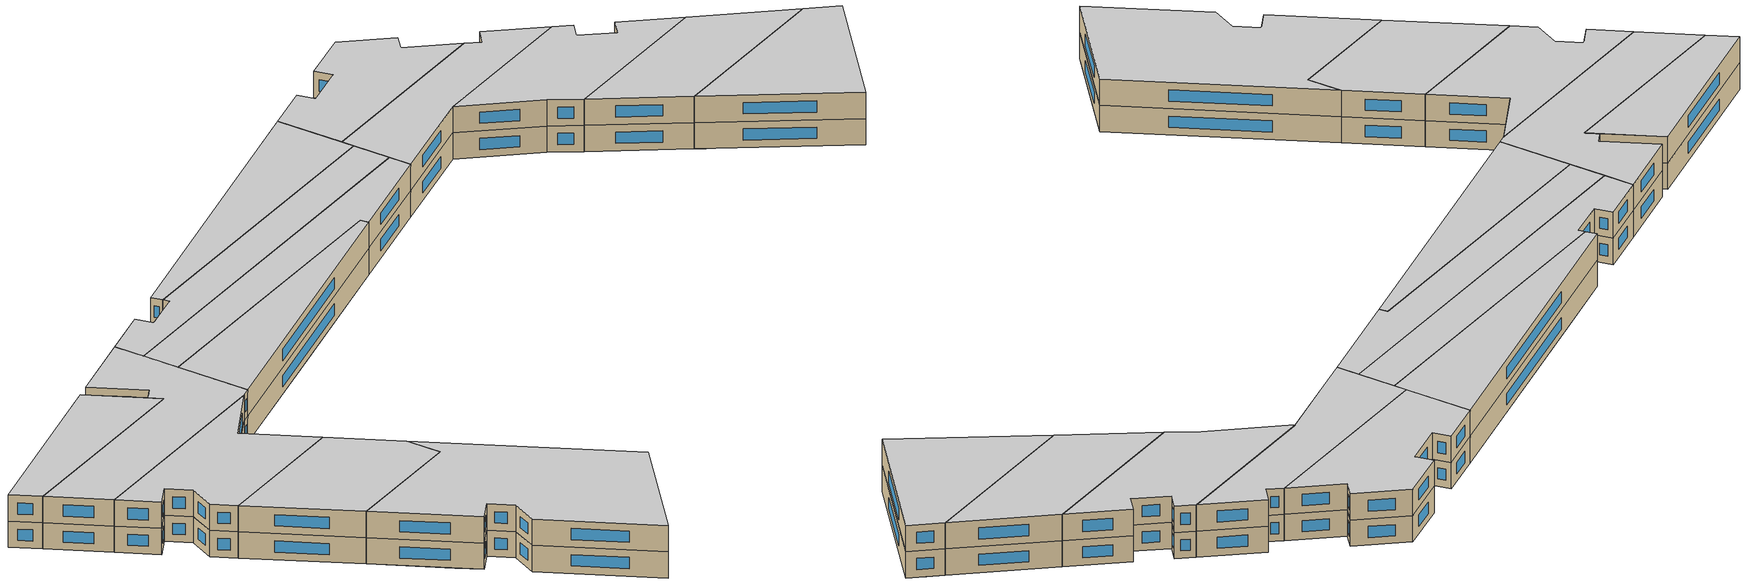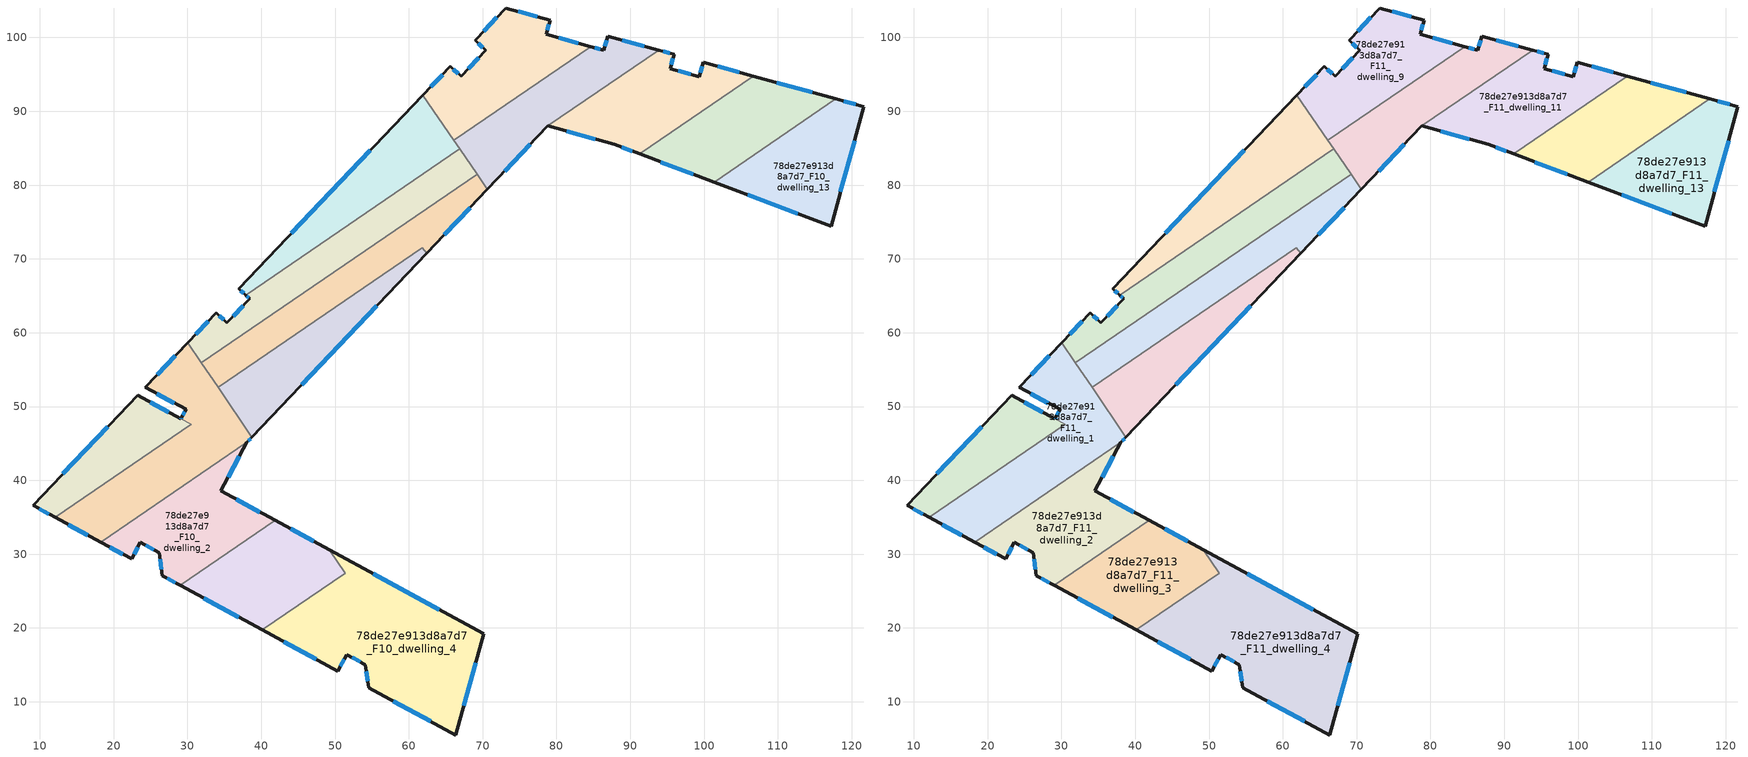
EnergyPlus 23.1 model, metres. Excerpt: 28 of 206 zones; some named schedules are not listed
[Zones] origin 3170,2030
78de27e913d8a7d7_F10_dwelling_0
 floor to 78de27e913d8a7d7_F9_dwelling_2 (EU_floor_Construction): 30.49,47.58 27.38,45.45 23.24,51.5 23.26,51.52 z30
 floor to 78de27e913d8a7d7_F9_dwelling_0 (EU_floor_Construction): 23.24,51.5 27.38,45.45 12.07,34.97 9.08,36.6 z30
 wall outside (EU_wall_Construction): 29.11,48.33 23.26,51.52 9.08,36.6 12.07,34.97 z30:33
 wall to 78de27e913d8a7d7_F10_dwelling_1 (EU_wall_Construction): 30.49,47.58 29.11,48.33 / 12.07,34.97 30.49,47.57 z30:33
 window (EU_Window_Construction): 27.44,49.24 24.93,50.61 / 9.93,36.13 11.22,35.44 / 19.21,47.26 13.13,40.86 z30.86:32.14
78de27e913d8a7d7_F10_dwelling_1
 floor to 78de27e913d8a7d7_F9_dwelling_0 (EU_floor_Construction): 27.38,45.45 30.93,40.26 18.28,31.6 12.07,34.97 z30
 floor to 78de27e913d8a7d7_F9_dwelling_2 (EU_floor_Construction): 30.01,58.62 38.74,45.86 38.06,45.14 30.93,40.26 27.38,45.45 30.49,47.58 29.11,48.33 29.82,49.62 24.3,52.61 z30
 wall outside (EU_wall_Construction): 29.18,48.46 29.11,48.33 / 30.01,58.62 24.3,52.62 29.82,49.62 29.19,48.47 / 38.06,45.14 38.74,45.86 / 12.07,34.97 18.28,31.6 z30:33
 wall to 78de27e913d8a7d7_F10_dwelling_2 (EU_wall_Construction): 18.28,31.6 38.06,45.14 z30:33
 wall to 78de27e913d8a7d7_F10_dwelling_8 (EU_wall_Construction): 38.74,45.86 34.14,52.58 z30:33
 wall to 78de27e913d8a7d7_F10_dwelling_6 (EU_wall_Construction): 31.87,55.9 30.01,58.62 z30:33
 wall to 78de27e913d8a7d7_F10_dwelling_7 (EU_wall_Construction): 34.14,52.58 31.87,55.9 z30:33
 window (EU_Window_Construction): 29.16,48.43 29.13,48.37 / 29.64,49.29 29.37,48.8 / 25.87,51.76 28.24,50.47 / 28.38,56.91 25.93,54.33 / 38.26,45.34 38.55,45.65 / 13.84,34.01 16.5,32.56 z30.86:32.14
78de27e913d8a7d7_F10_dwelling_10
 floor to 78de27e913d8a7d7_F9_dwelling_10 (EU_floor_Construction): 86.77,99.52 89.11,96.09 77.74,88.31 78.81,88.01 70.64,79.42 66.1,86.05 84.65,98.74 86.41,98.26 z30
 floor to 78de27e913d8a7d7_F9_dwelling_12 (EU_floor_Construction): 93.84,98.29 89.59,95.39 86.77,99.52 86.96,100.19 z30
 floor to 78de27e913d8a7d7_F9_dwelling_11 (EU_floor_Construction): 89.11,96.09 89.59,95.39 78.82,88.02 77.74,88.31 z30
 wall outside (EU_wall_Construction): 93.84,98.29 86.96,100.19 86.41,98.26 84.65,98.74 / 70.64,79.42 78.81,88.01 z30:33
 wall to 78de27e913d8a7d7_F10_dwelling_9 (EU_wall_Construction): 84.65,98.74 66.1,86.05 z30:33
 wall to 78de27e913d8a7d7_F10_dwelling_11 (EU_wall_Construction): 78.81,88.01 93.84,98.29 z30:33
 wall to 78de27e913d8a7d7_F10_dwelling_6 (EU_wall_Construction): 66.89,84.9 69.24,81.46 z30:33
 wall to 78de27e913d8a7d7_F10_dwelling_7 (EU_wall_Construction): 69.24,81.46 70.64,79.42 z30:33
 wall to 78de27e913d8a7d7_F10_dwelling_5 (EU_wall_Construction): 66.1,86.05 66.89,84.9 z30:33
 window (EU_Window_Construction): 85.91,98.4 85.15,98.6 / 86.8,99.64 86.57,98.81 / 91.87,98.83 88.92,99.65 / 72.98,81.87 76.48,85.56 z30.86:32.14
78de27e913d8a7d7_F10_dwelling_11
 floor to 78de27e913d8a7d7_F9_dwelling_11 (EU_floor_Construction): 89.59,95.39 95.33,87 91.27,84.22 87.84,85.51 78.82,88.02 z30
 floor to 78de27e913d8a7d7_F9_dwelling_12 (EU_floor_Construction): 106.67,94.76 95.33,87 89.59,95.39 93.84,98.29 95.94,97.71 95.41,95.78 99.34,94.68 99.89,96.63 z30
 wall outside (EU_wall_Construction): 106.67,94.76 99.89,96.63 99.34,94.68 95.41,95.78 95.94,97.71 93.84,98.29 / 78.81,88.01 87.84,85.51 91.27,84.22 z30:33
 wall to 78de27e913d8a7d7_F10_dwelling_12 (EU_wall_Construction): 91.27,84.22 106.67,94.76 z30:33
 window (EU_Window_Construction): 99.73,96.07 99.5,95.24 / 104.73,95.29 101.82,96.09 / 88.82,85.14 90.29,84.59 / 81.39,87.3 85.26,86.23 / 95.34,97.88 94.44,98.13 / 95.56,96.33 95.79,97.16 / 98.22,95 96.53,95.46 z30.86:32.14
78de27e913d8a7d7_F10_dwelling_12
 floor to 78de27e913d8a7d7_F9_dwelling_12 (EU_floor_Construction): 109.46,93.99 96.58,85.18 95.33,87 106.67,94.76 z30
 floor to 78de27e913d8a7d7_F9_dwelling_11 (EU_floor_Construction): 98.19,86.28 101.95,80.78 101.39,80.4 91.27,84.22 95.33,87 96.58,85.18 z30
 floor to 78de27e913d8a7d7_F9_dwelling_13 (EU_floor_Construction): 117.87,91.68 101.95,80.78 98.19,86.28 109.46,93.99 z30
 wall outside (EU_wall_Construction): 117.87,91.68 106.67,94.76 / 91.27,84.22 101.39,80.4 z30:33
 wall to 78de27e913d8a7d7_F10_dwelling_13 (EU_wall_Construction): 101.39,80.4 117.87,91.68 z30:33
 window (EU_Window_Construction): 114.67,92.56 109.87,93.88 / 94.16,83.13 98.5,81.49 z30.86:32.14
78de27e913d8a7d7_F10_dwelling_13
 floor to 78de27e913d8a7d7_F9_dwelling_13 (EU_floor_Construction): 119.66,91.18 103.02,79.79 102.49,79.99 101.95,80.78 117.87,91.68 z30
 floor to 78de27e913d8a7d7_F9_dwelling_14 (EU_floor_Construction): 121.66,90.63 117.21,74.44 103.02,79.79 119.66,91.18 z30
 floor to 78de27e913d8a7d7_F9_dwelling_11 (EU_floor_Construction): 101.95,80.78 102.49,79.99 101.39,80.4 z30
 wall outside (EU_wall_Construction): 101.39,80.4 117.21,74.44 121.66,90.63 117.87,91.68 z30:33
 window (EU_Window_Construction): 120.58,90.93 118.95,91.38 / 118.48,79.07 120.39,86.01 / 105.91,78.7 112.69,76.15 z30.86:32.14
78de27e913d8a7d7_F10_dwelling_2
 floor to 78de27e913d8a7d7_F9_dwelling_1 (EU_floor_Construction): 30.93,40.26 37.08,31.27 29.03,25.76 26.58,27.09 26.16,30.2 23.63,31.59 22.42,29.35 18.28,31.6 z30
 floor to 78de27e913d8a7d7_F9_dwelling_3 (EU_floor_Construction): 36.34,41.98 34.49,38.57 41.89,34.56 37.08,31.27 31.85,38.91 z30
 floor to 78de27e913d8a7d7_F9_dwelling_2 (EU_floor_Construction): 38.06,45.14 36.34,41.98 31.85,38.91 30.93,40.26 z30
 wall outside (EU_wall_Construction): 18.28,31.6 22.42,29.35 23.63,31.59 26.16,30.2 26.58,27.09 29.03,25.76 / 41.89,34.56 34.49,38.57 38.06,45.14 z30:33
 wall to 78de27e913d8a7d7_F10_dwelling_3 (EU_wall_Construction): 29.03,25.76 41.89,34.56 z30:33
 window (EU_Window_Construction): 27.28,26.71 28.33,26.14 / 26.28,29.31 26.46,27.98 / 24.35,31.19 25.44,30.59 / 22.77,29.99 23.29,30.95 / 19.46,30.96 21.24,29.99 / 35.51,40.45 37.04,43.26 / 39.78,35.7 36.61,37.43 z30.86:32.14
78de27e913d8a7d7_F10_dwelling_3
 floor to 78de27e913d8a7d7_F9_dwelling_3 (EU_floor_Construction): 49.19,30.59 51.36,27.42 43.43,21.99 37.08,31.27 41.89,34.56 z30
 floor to 78de27e913d8a7d7_F9_dwelling_1 (EU_floor_Construction): 37.08,31.27 43.43,21.99 40.12,19.73 29.03,25.76 z30
 wall outside (EU_wall_Construction): 29.03,25.76 40.12,19.73 / 49.19,30.59 41.89,34.56 z30:33
 wall to 78de27e913d8a7d7_F10_dwelling_4 (EU_wall_Construction): 40.12,19.73 51.36,27.42 49.19,30.59 z30:33
 window (EU_Window_Construction): 32.2,24.04 36.96,21.46 / 47.1,31.73 43.97,33.42 z30.86:32.14
78de27e913d8a7d7_F10_dwelling_4
 floor to 78de27e913d8a7d7_F9_dwelling_4 (EU_floor_Construction): 70.12,19.22 66.34,5.51 66.34,5.49 54.54,11.9 54.12,15.01 51.59,16.4 50.38,14.16 47.84,15.54 44.19,20.88 52.12,26.31 49.19,30.59 z30
 floor to 78de27e913d8a7d7_F9_dwelling_1 (EU_floor_Construction): 43.43,21.99 47.84,15.54 40.12,19.73 z30
 floor to 78de27e913d8a7d7_F9_dwelling_3 (EU_floor_Construction): 51.36,27.42 52.12,26.31 44.19,20.88 43.43,21.99 z30
 wall outside (EU_wall_Construction): 40.12,19.73 50.38,14.16 51.59,16.4 54.12,15.01 54.54,11.9 66.34,5.49 66.34,5.51 70.12,19.22 49.19,30.59 z30:33
 window (EU_Window_Construction): 50.72,14.8 51.24,15.76 / 43.05,18.14 47.45,15.76 / 64.14,22.47 55.17,27.34 / 67.42,9.43 69.04,15.31 / 57.91,10.07 62.97,7.33 / 54.24,14.12 54.42,12.79 / 52.31,16 53.39,15.41 z30.86:32.14
78de27e913d8a7d7_F10_dwelling_5
 floor to 78de27e913d8a7d7_F9_dwelling_7 (EU_floor_Construction): 61.91,92.19 66.89,84.9 44.05,69.27 42.41,71.67 z30
 floor to 78de27e913d8a7d7_F9_dwelling_5 (EU_floor_Construction): 42.41,71.67 44.05,69.27 37.91,65.07 36.98,65.95 z30
 wall outside (EU_wall_Construction): 61.91,92.19 36.98,65.96 37.91,65.07 z30:33
 wall to 78de27e913d8a7d7_F10_dwelling_6 (EU_wall_Construction): 37.91,65.07 66.89,84.9 z30:33
 wall to 78de27e913d8a7d7_F10_dwelling_9 (EU_wall_Construction): 66.1,86.05 61.91,92.19 z30:33
 window (EU_Window_Construction): 37.24,65.7 37.64,65.32 / 54.78,84.69 44.1,73.45 z30.86:32.14
78de27e913d8a7d7_F10_dwelling_6
 floor to 78de27e913d8a7d7_F9_dwelling_5 (EU_floor_Construction): 44.05,69.27 46.4,65.83 31.87,55.9 30.01,58.62 33.9,62.72 35.35,61.33 38.42,64.58 37.91,65.07 z30
 floor to 78de27e913d8a7d7_F9_dwelling_7 (EU_floor_Construction): 66.89,84.9 67.82,83.54 44.97,67.92 44.05,69.27 z30
 floor adiabatic (EU_floor_Construction): 67.82,83.54 69.24,81.46 46.4,65.83 44.97,67.92 z30
 wall outside (EU_wall_Construction): 37.91,65.07 38.42,64.58 35.35,61.33 33.9,62.72 30.01,58.62 z30:33
 wall to 78de27e913d8a7d7_F10_dwelling_7 (EU_wall_Construction): 31.87,55.9 69.24,81.46 z30:33
 window (EU_Window_Construction): 37.55,63.65 36.23,62.26 / 38.05,64.93 38.28,64.72 / 32.79,61.55 31.12,59.79 / 34.94,61.73 34.31,62.32 z30.86:32.14
78de27e913d8a7d7_F10_dwelling_7
 floor adiabatic (EU_floor_Construction): 69.24,81.46 70.64,79.42 62.44,70.79 61.82,71.51 48.67,62.52 46.4,65.83 z30
 floor to 78de27e913d8a7d7_F9_dwelling_5 (EU_floor_Construction): 46.4,65.83 48.07,63.39 33.55,53.45 31.87,55.9 z30
 floor to 78de27e913d8a7d7_F9_dwelling_6 (EU_floor_Construction): 48.07,63.39 48.67,62.52 34.14,52.58 33.55,53.45 z30
 wall outside (EU_wall_Construction): 62.44,70.79 70.64,79.42 z30:33
 wall to 78de27e913d8a7d7_F10_dwelling_8 (EU_wall_Construction): 34.14,52.58 61.82,71.51 62.44,70.79 z30:33
 window (EU_Window_Construction): 64.79,73.26 68.3,76.95 z30.86:32.14
78de27e913d8a7d7_F10_dwelling_8
 floor to 78de27e913d8a7d7_F9_dwelling_6 (EU_floor_Construction): 48.67,62.52 51.14,58.9 38.74,45.86 34.14,52.58 z30
 floor adiabatic (EU_floor_Construction): 61.82,71.51 62.44,70.79 51.14,58.9 48.67,62.52 z30
 wall outside (EU_wall_Construction): 38.74,45.86 62.44,70.79 z30:33
 window (EU_Window_Construction): 45.51,52.98 55.67,63.66 z30.86:32.14
78de27e913d8a7d7_F10_dwelling_9
 floor to 78de27e913d8a7d7_F9_dwelling_9 (EU_floor_Construction): 79.13,102.34 78.61,100.41 83.01,99.2 65.37,87.13 61.91,92.19 65.62,96.1 67.08,94.72 70.43,98.24 68.97,99.62 73.13,104 z30
 floor to 78de27e913d8a7d7_F9_dwelling_10 (EU_floor_Construction): 84.65,98.74 66.1,86.05 65.37,87.13 83.01,99.2 z30
 wall outside (EU_wall_Construction): 84.65,98.74 78.61,100.41 79.13,102.34 73.13,104 68.97,99.62 70.43,98.24 67.08,94.73 65.62,96.1 61.91,92.19 z30:33
 window (EU_Window_Construction): 69.47,97.24 68.04,95.73 / 69.39,99.23 70.01,98.64 / 71.94,102.75 70.16,100.87 / 77.41,102.81 74.84,103.52 / 78.76,100.96 78.98,101.79 / 82.93,99.22 80.34,99.93 / 64.56,94.98 62.97,93.3 / 66.67,95.12 66.04,95.71 z30.86:32.14
78de27e913d8a7d7_F11_dwelling_0
 floor to 78de27e913d8a7d7_F10_dwelling_0 (EU_floor_Construction): 30.49,47.58 12.07,34.97 9.08,36.6 23.26,51.52 z33
 wall outside (EU_wall_Construction): 29.11,48.33 23.26,51.52 9.08,36.6 12.07,34.97 z33:36
 wall to 78de27e913d8a7d7_F11_dwelling_1 (EU_wall_Construction): 30.49,47.58 29.11,48.33 / 12.07,34.97 30.49,47.57 z33:36
 window (EU_Window_Construction): 27.44,49.24 24.93,50.61 / 9.93,36.13 11.22,35.44 / 19.21,47.26 13.13,40.86 z33.86:35.14
 ceiling to 78de27e913d8a7d7_F12_dwelling_0 (EU_floor_Construction): 30.49,47.58 23.26,51.52 9.08,36.6 12.07,34.97 z36
78de27e913d8a7d7_F11_dwelling_1
 floor to 78de27e913d8a7d7_F10_dwelling_1 (EU_floor_Construction): 30.01,58.62 38.74,45.86 38.06,45.14 18.28,31.6 12.07,34.97 30.49,47.58 29.11,48.33 29.18,48.46 29.82,49.62 24.3,52.62 z33
 wall outside (EU_wall_Construction): 29.18,48.46 29.11,48.33 / 30.01,58.62 24.3,52.62 29.82,49.62 29.19,48.47 / 38.06,45.14 38.74,45.86 / 12.07,34.97 18.28,31.6 z33:36
 wall to 78de27e913d8a7d7_F11_dwelling_2 (EU_wall_Construction): 18.28,31.6 38.06,45.14 z33:36
 wall to 78de27e913d8a7d7_F11_dwelling_8 (EU_wall_Construction): 38.74,45.86 34.14,52.58 z33:36
 wall to 78de27e913d8a7d7_F11_dwelling_6 (EU_wall_Construction): 31.87,55.9 30.01,58.62 z33:36
 wall to 78de27e913d8a7d7_F11_dwelling_7 (EU_wall_Construction): 34.14,52.58 31.87,55.9 z33:36
 window (EU_Window_Construction): 29.16,48.43 29.13,48.37 / 29.64,49.29 29.37,48.8 / 25.87,51.76 28.24,50.47 / 28.38,56.91 25.93,54.33 / 38.26,45.34 38.55,45.65 / 13.84,34.01 16.5,32.56 z33.86:35.14
 ceiling to 78de27e913d8a7d7_F12_dwelling_1 (EU_floor_Construction): 38.06,45.14 38.74,45.86 30.01,58.62 24.3,52.62 29.82,49.62 29.18,48.46 29.11,48.33 30.49,47.58 12.07,34.97 18.28,31.6 z36
78de27e913d8a7d7_F11_dwelling_10
 floor to 78de27e913d8a7d7_F10_dwelling_10 (EU_floor_Construction): 93.84,98.29 78.81,88.01 70.64,79.42 66.1,86.05 84.65,98.74 86.41,98.26 86.96,100.19 z33
 wall outside (EU_wall_Construction): 93.84,98.29 86.96,100.19 86.41,98.26 84.65,98.74 / 70.64,79.42 78.81,88.01 z33:36
 wall to 78de27e913d8a7d7_F11_dwelling_9 (EU_wall_Construction): 84.65,98.74 66.1,86.05 z33:36
 wall to 78de27e913d8a7d7_F11_dwelling_11 (EU_wall_Construction): 78.81,88.01 93.84,98.29 z33:36
 wall to 78de27e913d8a7d7_F11_dwelling_6 (EU_wall_Construction): 66.89,84.9 69.24,81.46 z33:36
 wall to 78de27e913d8a7d7_F11_dwelling_7 (EU_wall_Construction): 69.24,81.46 70.64,79.42 z33:36
 wall to 78de27e913d8a7d7_F11_dwelling_5 (EU_wall_Construction): 66.1,86.05 66.89,84.9 z33:36
 window (EU_Window_Construction): 85.91,98.4 85.15,98.6 / 86.8,99.64 86.57,98.81 / 91.87,98.83 88.92,99.65 / 72.98,81.87 76.48,85.56 z33.86:35.14
 ceiling to 78de27e913d8a7d7_F12_dwelling_10 (EU_floor_Construction): 78.81,88.01 93.84,98.29 86.96,100.19 86.41,98.26 84.65,98.74 66.1,86.05 70.64,79.42 z36
78de27e913d8a7d7_F11_dwelling_11
 floor to 78de27e913d8a7d7_F10_dwelling_11 (EU_floor_Construction): 106.67,94.76 91.27,84.22 87.84,85.51 78.81,88.01 93.84,98.29 95.94,97.71 95.41,95.78 99.34,94.68 99.89,96.63 z33
 wall outside (EU_wall_Construction): 106.67,94.76 99.89,96.63 99.34,94.68 95.41,95.78 95.94,97.71 93.84,98.29 / 78.81,88.01 87.84,85.51 91.27,84.22 z33:36
 wall to 78de27e913d8a7d7_F11_dwelling_12 (EU_wall_Construction): 91.27,84.22 106.67,94.76 z33:36
 window (EU_Window_Construction): 99.73,96.07 99.5,95.24 / 104.73,95.29 101.82,96.09 / 88.82,85.14 90.29,84.59 / 81.39,87.3 85.26,86.23 / 95.34,97.88 94.44,98.13 / 95.56,96.33 95.79,97.16 / 98.22,95 96.53,95.46 z33.86:35.14
 ceiling to 78de27e913d8a7d7_F12_dwelling_11 (EU_floor_Construction): 106.67,94.76 99.89,96.63 99.34,94.68 95.41,95.78 95.94,97.71 93.84,98.29 78.81,88.01 87.84,85.51 91.27,84.22 z36
78de27e913d8a7d7_F11_dwelling_12
 floor to 78de27e913d8a7d7_F10_dwelling_12 (EU_floor_Construction): 117.87,91.68 101.39,80.4 91.27,84.22 106.67,94.76 z33
 wall outside (EU_wall_Construction): 117.87,91.68 106.67,94.76 / 91.27,84.22 101.39,80.4 z33:36
 wall to 78de27e913d8a7d7_F11_dwelling_13 (EU_wall_Construction): 101.39,80.4 117.87,91.68 z33:36
 window (EU_Window_Construction): 114.67,92.56 109.87,93.88 / 94.16,83.13 98.5,81.49 z33.86:35.14
 ceiling to 78de27e913d8a7d7_F12_dwelling_12 (EU_floor_Construction): 117.87,91.68 106.67,94.76 91.27,84.22 101.39,80.4 z36
78de27e913d8a7d7_F11_dwelling_13
 floor to 78de27e913d8a7d7_F10_dwelling_13 (EU_floor_Construction): 121.66,90.63 117.21,74.44 101.39,80.4 117.87,91.68 z33
 wall outside (EU_wall_Construction): 101.39,80.4 117.21,74.44 121.66,90.63 117.87,91.68 z33:36
 window (EU_Window_Construction): 120.58,90.93 118.95,91.38 / 118.48,79.07 120.39,86.01 / 105.91,78.7 112.69,76.15 z33.86:35.14
 ceiling to 78de27e913d8a7d7_F12_dwelling_13 (EU_floor_Construction): 117.21,74.44 121.66,90.63 117.87,91.68 101.39,80.4 z36
78de27e913d8a7d7_F11_dwelling_2
 floor to 78de27e913d8a7d7_F10_dwelling_2 (EU_floor_Construction): 38.06,45.14 34.49,38.57 41.89,34.56 29.03,25.76 26.58,27.09 26.16,30.2 23.63,31.59 22.42,29.35 18.28,31.6 z33
 wall outside (EU_wall_Construction): 18.28,31.6 22.42,29.35 23.63,31.59 26.16,30.2 26.58,27.09 29.03,25.76 / 41.89,34.56 34.49,38.57 38.06,45.14 z33:36
 wall to 78de27e913d8a7d7_F11_dwelling_3 (EU_wall_Construction): 29.03,25.76 41.89,34.56 z33:36
 window (EU_Window_Construction): 27.28,26.71 28.33,26.14 / 26.28,29.31 26.46,27.98 / 24.35,31.19 25.44,30.59 / 22.77,29.99 23.29,30.95 / 19.46,30.96 21.24,29.99 / 35.51,40.45 37.04,43.26 / 39.78,35.7 36.61,37.43 z33.86:35.14
 ceiling to 78de27e913d8a7d7_F12_dwelling_2 (EU_floor_Construction): 41.89,34.56 34.49,38.57 38.06,45.14 18.28,31.6 22.42,29.35 23.63,31.59 26.16,30.2 26.58,27.09 29.03,25.76 z36
78de27e913d8a7d7_F11_dwelling_3
 floor to 78de27e913d8a7d7_F10_dwelling_3 (EU_floor_Construction): 49.19,30.59 51.36,27.42 40.12,19.73 29.03,25.76 41.89,34.56 z33
 wall outside (EU_wall_Construction): 29.03,25.76 40.12,19.73 / 49.19,30.59 41.89,34.56 z33:36
 wall to 78de27e913d8a7d7_F11_dwelling_4 (EU_wall_Construction): 40.12,19.73 51.36,27.42 49.19,30.59 z33:36
 window (EU_Window_Construction): 32.2,24.04 36.96,21.46 / 47.1,31.73 43.97,33.42 z33.86:35.14
 ceiling to 78de27e913d8a7d7_F12_dwelling_3 (EU_floor_Construction): 51.36,27.42 49.19,30.59 41.89,34.56 29.03,25.76 40.12,19.73 z36
78de27e913d8a7d7_F11_dwelling_4
 floor to 78de27e913d8a7d7_F10_dwelling_4 (EU_floor_Construction): 70.12,19.22 66.34,5.51 66.34,5.49 54.54,11.9 54.12,15.01 51.59,16.4 50.38,14.16 40.12,19.73 51.36,27.42 49.19,30.59 z33
 wall outside (EU_wall_Construction): 40.12,19.73 50.38,14.16 51.59,16.4 54.12,15.01 54.54,11.9 66.34,5.49 66.34,5.51 70.12,19.22 49.19,30.59 z33:36
 window (EU_Window_Construction): 50.72,14.8 51.24,15.76 / 43.05,18.14 47.45,15.76 / 64.14,22.47 55.17,27.34 / 67.42,9.43 69.04,15.31 / 57.91,10.07 62.97,7.33 / 54.24,14.12 54.42,12.79 / 52.31,16 53.39,15.41 z33.86:35.14
 ceiling to 78de27e913d8a7d7_F12_dwelling_4 (EU_floor_Construction): 66.34,5.51 70.12,19.22 49.19,30.59 51.36,27.42 40.12,19.73 50.38,14.16 51.59,16.4 54.12,15.01 54.54,11.9 66.34,5.49 z36
78de27e913d8a7d7_F11_dwelling_5
 floor to 78de27e913d8a7d7_F10_dwelling_5 (EU_floor_Construction): 61.91,92.19 66.89,84.9 37.91,65.07 36.98,65.96 z33
 wall outside (EU_wall_Construction): 61.91,92.19 36.98,65.96 37.91,65.07 z33:36
 wall to 78de27e913d8a7d7_F11_dwelling_6 (EU_wall_Construction): 37.91,65.07 66.89,84.9 z33:36
 wall to 78de27e913d8a7d7_F11_dwelling_9 (EU_wall_Construction): 66.1,86.05 61.91,92.19 z33:36
 window (EU_Window_Construction): 37.24,65.7 37.64,65.32 / 54.78,84.69 44.1,73.45 z33.86:35.14
 ceiling to 78de27e913d8a7d7_F12_dwelling_5 (EU_floor_Construction): 66.89,84.9 61.91,92.19 36.98,65.96 37.91,65.07 z36
78de27e913d8a7d7_F11_dwelling_6
 floor to 78de27e913d8a7d7_F10_dwelling_6 (EU_floor_Construction): 66.89,84.9 69.24,81.46 31.87,55.9 30.01,58.62 33.9,62.72 35.35,61.33 38.42,64.58 37.91,65.07 z33
 wall outside (EU_wall_Construction): 37.91,65.07 38.42,64.58 35.35,61.33 33.9,62.72 30.01,58.62 z33:36
 wall to 78de27e913d8a7d7_F11_dwelling_7 (EU_wall_Construction): 31.87,55.9 69.24,81.46 z33:36
 window (EU_Window_Construction): 37.55,63.65 36.23,62.26 / 38.05,64.93 38.28,64.72 / 32.79,61.55 31.12,59.79 / 34.94,61.73 34.31,62.32 z33.86:35.14
 ceiling to 78de27e913d8a7d7_F12_dwelling_6 (EU_floor_Construction): 69.24,81.46 66.89,84.9 37.91,65.07 38.42,64.58 35.35,61.33 33.9,62.72 30.01,58.62 31.87,55.9 z36
78de27e913d8a7d7_F11_dwelling_7
 floor to 78de27e913d8a7d7_F10_dwelling_7 (EU_floor_Construction): 69.24,81.46 70.64,79.42 62.44,70.79 61.82,71.51 34.14,52.58 31.87,55.9 z33
 wall outside (EU_wall_Construction): 62.44,70.79 70.64,79.42 z33:36
 wall to 78de27e913d8a7d7_F11_dwelling_8 (EU_wall_Construction): 34.14,52.58 61.82,71.51 62.44,70.79 z33:36
 window (EU_Window_Construction): 64.79,73.26 68.3,76.95 z33.86:35.14
 ceiling to 78de27e913d8a7d7_F12_dwelling_7 (EU_floor_Construction): 62.44,70.79 70.64,79.42 69.24,81.46 31.87,55.9 34.14,52.58 61.82,71.51 z36
78de27e913d8a7d7_F11_dwelling_8
 floor to 78de27e913d8a7d7_F10_dwelling_8 (EU_floor_Construction): 61.82,71.51 62.44,70.79 38.74,45.86 34.14,52.58 z33
 wall outside (EU_wall_Construction): 38.74,45.86 62.44,70.79 z33:36
 window (EU_Window_Construction): 45.51,52.98 55.67,63.66 z33.86:35.14
 ceiling to 78de27e913d8a7d7_F12_dwelling_8 (EU_floor_Construction): 38.74,45.86 62.44,70.79 61.82,71.51 34.14,52.58 z36
78de27e913d8a7d7_F11_dwelling_9
 floor to 78de27e913d8a7d7_F10_dwelling_9 (EU_floor_Construction): 84.65,98.74 66.1,86.05 61.91,92.19 65.62,96.1 67.08,94.73 70.43,98.24 68.97,99.62 73.13,104 79.13,102.34 78.61,100.41 z33
 wall outside (EU_wall_Construction): 84.65,98.74 78.61,100.41 79.13,102.34 73.13,104 68.97,99.62 70.43,98.24 67.08,94.73 65.62,96.1 61.91,92.19 z33:36
 window (EU_Window_Construction): 69.47,97.24 68.04,95.73 / 69.39,99.23 70.01,98.64 / 71.94,102.75 70.16,100.87 / 77.41,102.81 74.84,103.52 / 78.76,100.96 78.98,101.79 / 82.93,99.22 80.34,99.93 / 64.56,94.98 62.97,93.3 / 66.67,95.12 66.04,95.71 z33.86:35.14
 ceiling to 78de27e913d8a7d7_F12_dwelling_9 (EU_floor_Construction): 84.65,98.74 78.61,100.41 79.13,102.34 73.13,104 68.97,99.62 70.43,98.24 67.08,94.73 65.62,96.1 61.91,92.19 66.1,86.05 z36
[Building]
EU S2 Campaign: North Axis=0; Terrain=City; Solar Distribution=FullExterior
[Site:Location]
Helsinki-Vantaa.AP: Latitude=60.317; Longitude=24.963; Time Zone=2; Elevation=54.6
[SizingPeriod:WeatherFileDays]
AnnualSizingPeriod: Begin Month=1; Begin Day of Month=1; End Month=12; End Day of Month=31; Day of Week for Start Day=Monday; Use Weather File Daylight Saving Period=No; Use Weather File Rain and Snow Indicators=No
[MATERIAL]
EU_InternalMass_Material: Roughness=MediumRough; Thickness=0.1; Conductivity=1; Density=1800; Specific Heat=900; Thermal Absorptance=0.9; Solar Absorptance=0.7; Visible Absorptance=0.7
[MATERIAL:NOMASS] Roughness=MediumRough; Thermal Absorptance=0.9; Solar Absorptance=0.7; Visible Absorptance=0.7
Name | Thermal Resistance
EU_wall_NoMass | 5.91765
EU_floor_NoMass | 6.2875
[WINDOWMATERIAL:SIMPLEGLAZINGSYSTEM]
EU_Window_SimpleGlazing: UFactor=0.994035; Solar Heat Gain Coefficient=0.7; Visible Transmittance=0.7
[CONSTRUCTION]
EU_wall_Construction: EU_wall_NoMass
EU_floor_Construction: EU_floor_NoMass
EU_Window_Construction: EU_Window_SimpleGlazing
EU_InternalMass_Construction: EU_InternalMass_Material
[ZONE] Type=1; Multiplier=1; Ceiling Height=autocalculate; Floor Area=autocalculate; Part of Total Floor Area=Yes
Name | Volume
78de27e913d8a7d7_F10_dwelling_0; 78de27e913d8a7d7_F11_dwelling_0 | 347.41
78de27e913d8a7d7_F10_dwelling_1; 78de27e913d8a7d7_F11_dwelling_1 | 671.095
78de27e913d8a7d7_F10_dwelling_10; 78de27e913d8a7d7_F11_dwelling_10 | 495.004
78de27e913d8a7d7_F10_dwelling_11; 78de27e913d8a7d7_F11_dwelling_11 | 532.723
78de27e913d8a7d7_F10_dwelling_12; 78de27e913d8a7d7_F11_dwelling_12 | 513.83
78de27e913d8a7d7_F10_dwelling_13; 78de27e913d8a7d7_F11_dwelling_13 | 513.903
78de27e913d8a7d7_F10_dwelling_2; 78de27e913d8a7d7_F11_dwelling_2 | 523.069
78de27e913d8a7d7_F10_dwelling_3; 78de27e913d8a7d7_F11_dwelling_3 | 513.867
78de27e913d8a7d7_F10_dwelling_4; 78de27e913d8a7d7_F11_dwelling_4 | 1008.59
78de27e913d8a7d7_F10_dwelling_5; 78de27e913d8a7d7_F11_dwelling_5 | 534.941
78de27e913d8a7d7_F10_dwelling_6; 78de27e913d8a7d7_F11_dwelling_6 | 544.922
78de27e913d8a7d7_F10_dwelling_7; 78de27e913d8a7d7_F11_dwelling_7 | 536.071
78de27e913d8a7d7_F10_dwelling_8; 78de27e913d8a7d7_F11_dwelling_8 | 458.695
78de27e913d8a7d7_F10_dwelling_9; 78de27e913d8a7d7_F11_dwelling_9 | 513.847
[INTERNALMASS] Construction=EU_InternalMass_Construction
Name | Zone or ZoneList | Surface Area
78de27e913d8a7d7_F10_dwelling_0_EU_InternalMass | 78de27e913d8a7d7_F10_dwelling_0 | 115.803
78de27e913d8a7d7_F10_dwelling_1_EU_InternalMass | 78de27e913d8a7d7_F10_dwelling_1 | 223.71
78de27e913d8a7d7_F10_dwelling_2_EU_InternalMass | 78de27e913d8a7d7_F10_dwelling_2 | 174.356
78de27e913d8a7d7_F10_dwelling_3_EU_InternalMass | 78de27e913d8a7d7_F10_dwelling_3 | 171.289
78de27e913d8a7d7_F10_dwelling_4_EU_InternalMass | 78de27e913d8a7d7_F10_dwelling_4 | 336.197
78de27e913d8a7d7_F10_dwelling_5_EU_InternalMass | 78de27e913d8a7d7_F10_dwelling_5 | 178.314
78de27e913d8a7d7_F10_dwelling_6_EU_InternalMass | 78de27e913d8a7d7_F10_dwelling_6 | 181.643
78de27e913d8a7d7_F10_dwelling_7_EU_InternalMass | 78de27e913d8a7d7_F10_dwelling_7 | 178.694
78de27e913d8a7d7_F10_dwelling_8_EU_InternalMass | 78de27e913d8a7d7_F10_dwelling_8 | 152.884
78de27e913d8a7d7_F10_dwelling_9_EU_InternalMass | 78de27e913d8a7d7_F10_dwelling_9 | 171.286
78de27e913d8a7d7_F10_dwelling_10_EU_InternalMass | 78de27e913d8a7d7_F10_dwelling_10 | 165.003
78de27e913d8a7d7_F10_dwelling_11_EU_InternalMass | 78de27e913d8a7d7_F10_dwelling_11 | 177.58
78de27e913d8a7d7_F10_dwelling_12_EU_InternalMass | 78de27e913d8a7d7_F10_dwelling_12 | 171.276
78de27e913d8a7d7_F10_dwelling_13_EU_InternalMass | 78de27e913d8a7d7_F10_dwelling_13 | 171.301
78de27e913d8a7d7_F11_dwelling_0_EU_InternalMass | 78de27e913d8a7d7_F11_dwelling_0 | 115.803
78de27e913d8a7d7_F11_dwelling_1_EU_InternalMass | 78de27e913d8a7d7_F11_dwelling_1 | 223.71
78de27e913d8a7d7_F11_dwelling_2_EU_InternalMass | 78de27e913d8a7d7_F11_dwelling_2 | 174.356
78de27e913d8a7d7_F11_dwelling_3_EU_InternalMass | 78de27e913d8a7d7_F11_dwelling_3 | 171.289
78de27e913d8a7d7_F11_dwelling_4_EU_InternalMass | 78de27e913d8a7d7_F11_dwelling_4 | 336.197
78de27e913d8a7d7_F11_dwelling_5_EU_InternalMass | 78de27e913d8a7d7_F11_dwelling_5 | 178.314
78de27e913d8a7d7_F11_dwelling_6_EU_InternalMass | 78de27e913d8a7d7_F11_dwelling_6 | 181.643
78de27e913d8a7d7_F11_dwelling_7_EU_InternalMass | 78de27e913d8a7d7_F11_dwelling_7 | 178.694
78de27e913d8a7d7_F11_dwelling_8_EU_InternalMass | 78de27e913d8a7d7_F11_dwelling_8 | 152.884
78de27e913d8a7d7_F11_dwelling_9_EU_InternalMass | 78de27e913d8a7d7_F11_dwelling_9 | 171.286
78de27e913d8a7d7_F11_dwelling_10_EU_InternalMass | 78de27e913d8a7d7_F11_dwelling_10 | 165.003
78de27e913d8a7d7_F11_dwelling_11_EU_InternalMass | 78de27e913d8a7d7_F11_dwelling_11 | 177.58
78de27e913d8a7d7_F11_dwelling_12_EU_InternalMass | 78de27e913d8a7d7_F11_dwelling_12 | 171.276
78de27e913d8a7d7_F11_dwelling_13_EU_InternalMass | 78de27e913d8a7d7_F11_dwelling_13 | 171.301
[OTHEREQUIPMENT] Fuel Type=Electricity; Design Level Calculation Method=Watts/Area; Power per Zone Floor Area=1; Fraction Latent=0; Fraction Radiant=0; Fraction Lost=0; Carbon Dioxide Generation Rate=0; EndUse Subcategory=EU_Step8_InternalGains
Name | Zone or ZoneList or Space or SpaceList | Schedule
EU_Step8_InternalGain_78de27e913d8a7d7_F10_dwelling_0_f000 | 78de27e913d8a7d7_F10_dwelling_0 | EU_Step8_GainSchedule_78de27e913d8a7d7_F10_dwelling_0_f000
EU_Step8_InternalGain_78de27e913d8a7d7_F10_dwelling_1_f000 | 78de27e913d8a7d7_F10_dwelling_1 | EU_Step8_GainSchedule_78de27e913d8a7d7_F10_dwelling_1_f000
EU_Step8_InternalGain_78de27e913d8a7d7_F10_dwelling_2_f000 | 78de27e913d8a7d7_F10_dwelling_2 | EU_Step8_GainSchedule_78de27e913d8a7d7_F10_dwelling_2_f000
EU_Step8_InternalGain_78de27e913d8a7d7_F10_dwelling_3_f000 | 78de27e913d8a7d7_F10_dwelling_3 | EU_Step8_GainSchedule_78de27e913d8a7d7_F10_dwelling_3_f000
EU_Step8_InternalGain_78de27e913d8a7d7_F10_dwelling_4_f000 | 78de27e913d8a7d7_F10_dwelling_4 | EU_Step8_GainSchedule_78de27e913d8a7d7_F10_dwelling_4_f000
EU_Step8_InternalGain_78de27e913d8a7d7_F10_dwelling_5_f000 | 78de27e913d8a7d7_F10_dwelling_5 | EU_Step8_GainSchedule_78de27e913d8a7d7_F10_dwelling_5_f000
EU_Step8_InternalGain_78de27e913d8a7d7_F10_dwelling_6_f000 | 78de27e913d8a7d7_F10_dwelling_6 | EU_Step8_GainSchedule_78de27e913d8a7d7_F10_dwelling_6_f000
EU_Step8_InternalGain_78de27e913d8a7d7_F10_dwelling_7_f000 | 78de27e913d8a7d7_F10_dwelling_7 | EU_Step8_GainSchedule_78de27e913d8a7d7_F10_dwelling_7_f000
EU_Step8_InternalGain_78de27e913d8a7d7_F10_dwelling_8_f000 | 78de27e913d8a7d7_F10_dwelling_8 | EU_Step8_GainSchedule_78de27e913d8a7d7_F10_dwelling_8_f000
EU_Step8_InternalGain_78de27e913d8a7d7_F10_dwelling_9_f000 | 78de27e913d8a7d7_F10_dwelling_9 | EU_Step8_GainSchedule_78de27e913d8a7d7_F10_dwelling_9_f000
EU_Step8_InternalGain_78de27e913d8a7d7_F10_dwelling_10_f000 | 78de27e913d8a7d7_F10_dwelling_10 | EU_Step8_GainSchedule_78de27e913d8a7d7_F10_dwelling_10_f000
EU_Step8_InternalGain_78de27e913d8a7d7_F10_dwelling_11_f000 | 78de27e913d8a7d7_F10_dwelling_11 | EU_Step8_GainSchedule_78de27e913d8a7d7_F10_dwelling_11_f000
EU_Step8_InternalGain_78de27e913d8a7d7_F10_dwelling_12_f000 | 78de27e913d8a7d7_F10_dwelling_12 | EU_Step8_GainSchedule_78de27e913d8a7d7_F10_dwelling_12_f000
EU_Step8_InternalGain_78de27e913d8a7d7_F10_dwelling_13_f000 | 78de27e913d8a7d7_F10_dwelling_13 | EU_Step8_GainSchedule_78de27e913d8a7d7_F10_dwelling_13_f000
EU_Step8_InternalGain_78de27e913d8a7d7_F11_dwelling_0_f000 | 78de27e913d8a7d7_F11_dwelling_0 | EU_Step8_GainSchedule_78de27e913d8a7d7_F11_dwelling_0_f000
EU_Step8_InternalGain_78de27e913d8a7d7_F11_dwelling_1_f000 | 78de27e913d8a7d7_F11_dwelling_1 | EU_Step8_GainSchedule_78de27e913d8a7d7_F11_dwelling_1_f000
EU_Step8_InternalGain_78de27e913d8a7d7_F11_dwelling_2_f000 | 78de27e913d8a7d7_F11_dwelling_2 | EU_Step8_GainSchedule_78de27e913d8a7d7_F11_dwelling_2_f000
EU_Step8_InternalGain_78de27e913d8a7d7_F11_dwelling_3_f000 | 78de27e913d8a7d7_F11_dwelling_3 | EU_Step8_GainSchedule_78de27e913d8a7d7_F11_dwelling_3_f000
EU_Step8_InternalGain_78de27e913d8a7d7_F11_dwelling_4_f000 | 78de27e913d8a7d7_F11_dwelling_4 | EU_Step8_GainSchedule_78de27e913d8a7d7_F11_dwelling_4_f000
EU_Step8_InternalGain_78de27e913d8a7d7_F11_dwelling_5_f000 | 78de27e913d8a7d7_F11_dwelling_5 | EU_Step8_GainSchedule_78de27e913d8a7d7_F11_dwelling_5_f000
EU_Step8_InternalGain_78de27e913d8a7d7_F11_dwelling_6_f000 | 78de27e913d8a7d7_F11_dwelling_6 | EU_Step8_GainSchedule_78de27e913d8a7d7_F11_dwelling_6_f000
EU_Step8_InternalGain_78de27e913d8a7d7_F11_dwelling_7_f000 | 78de27e913d8a7d7_F11_dwelling_7 | EU_Step8_GainSchedule_78de27e913d8a7d7_F11_dwelling_7_f000
EU_Step8_InternalGain_78de27e913d8a7d7_F11_dwelling_8_f000 | 78de27e913d8a7d7_F11_dwelling_8 | EU_Step8_GainSchedule_78de27e913d8a7d7_F11_dwelling_8_f000
EU_Step8_InternalGain_78de27e913d8a7d7_F11_dwelling_9_f000 | 78de27e913d8a7d7_F11_dwelling_9 | EU_Step8_GainSchedule_78de27e913d8a7d7_F11_dwelling_9_f000
EU_Step8_InternalGain_78de27e913d8a7d7_F11_dwelling_10_f000 | 78de27e913d8a7d7_F11_dwelling_10 | EU_Step8_GainSchedule_78de27e913d8a7d7_F11_dwelling_10_f000
EU_Step8_InternalGain_78de27e913d8a7d7_F11_dwelling_11_f000 | 78de27e913d8a7d7_F11_dwelling_11 | EU_Step8_GainSchedule_78de27e913d8a7d7_F11_dwelling_11_f000
EU_Step8_InternalGain_78de27e913d8a7d7_F11_dwelling_12_f000 | 78de27e913d8a7d7_F11_dwelling_12 | EU_Step8_GainSchedule_78de27e913d8a7d7_F11_dwelling_12_f000
EU_Step8_InternalGain_78de27e913d8a7d7_F11_dwelling_13_f000 | 78de27e913d8a7d7_F11_dwelling_13 | EU_Step8_GainSchedule_78de27e913d8a7d7_F11_dwelling_13_f000
[ZONEVENTILATION:DESIGNFLOWRATE] Schedule=EU_AlwaysOn; Design Flow Rate Calculation Method=AirChanges/Hour; Air Changes per Hour=0.596421; Ventilation Type=Natural; Fan Pressure Rise=0; Fan Total Efficiency=1; Constant Term Coefficient=1; Temperature Term Coefficient=0; Velocity Term Coefficient=0; Velocity Squared Term Coefficient=0; Minimum Indoor Temperature=-100; Maximum Indoor Temperature=100; Delta Temperature=-100; Minimum Outdoor Temperature=-100; Maximum Outdoor Temperature=100; Maximum Wind Speed=40
Name | Zone or ZoneList or Space or SpaceList
EU_ConstantAir_78de27e913d8a7d7_F10_dwelling_0 | 78de27e913d8a7d7_F10_dwelling_0
EU_ConstantAir_78de27e913d8a7d7_F10_dwelling_1 | 78de27e913d8a7d7_F10_dwelling_1
EU_ConstantAir_78de27e913d8a7d7_F10_dwelling_2 | 78de27e913d8a7d7_F10_dwelling_2
EU_ConstantAir_78de27e913d8a7d7_F10_dwelling_3 | 78de27e913d8a7d7_F10_dwelling_3
EU_ConstantAir_78de27e913d8a7d7_F10_dwelling_4 | 78de27e913d8a7d7_F10_dwelling_4
EU_ConstantAir_78de27e913d8a7d7_F10_dwelling_5 | 78de27e913d8a7d7_F10_dwelling_5
EU_ConstantAir_78de27e913d8a7d7_F10_dwelling_6 | 78de27e913d8a7d7_F10_dwelling_6
EU_ConstantAir_78de27e913d8a7d7_F10_dwelling_7 | 78de27e913d8a7d7_F10_dwelling_7
EU_ConstantAir_78de27e913d8a7d7_F10_dwelling_8 | 78de27e913d8a7d7_F10_dwelling_8
EU_ConstantAir_78de27e913d8a7d7_F10_dwelling_9 | 78de27e913d8a7d7_F10_dwelling_9
EU_ConstantAir_78de27e913d8a7d7_F10_dwelling_10 | 78de27e913d8a7d7_F10_dwelling_10
EU_ConstantAir_78de27e913d8a7d7_F10_dwelling_11 | 78de27e913d8a7d7_F10_dwelling_11
EU_ConstantAir_78de27e913d8a7d7_F10_dwelling_12 | 78de27e913d8a7d7_F10_dwelling_12
EU_ConstantAir_78de27e913d8a7d7_F10_dwelling_13 | 78de27e913d8a7d7_F10_dwelling_13
EU_ConstantAir_78de27e913d8a7d7_F11_dwelling_0 | 78de27e913d8a7d7_F11_dwelling_0
EU_ConstantAir_78de27e913d8a7d7_F11_dwelling_1 | 78de27e913d8a7d7_F11_dwelling_1
EU_ConstantAir_78de27e913d8a7d7_F11_dwelling_2 | 78de27e913d8a7d7_F11_dwelling_2
EU_ConstantAir_78de27e913d8a7d7_F11_dwelling_3 | 78de27e913d8a7d7_F11_dwelling_3
EU_ConstantAir_78de27e913d8a7d7_F11_dwelling_4 | 78de27e913d8a7d7_F11_dwelling_4
EU_ConstantAir_78de27e913d8a7d7_F11_dwelling_5 | 78de27e913d8a7d7_F11_dwelling_5
EU_ConstantAir_78de27e913d8a7d7_F11_dwelling_6 | 78de27e913d8a7d7_F11_dwelling_6
EU_ConstantAir_78de27e913d8a7d7_F11_dwelling_7 | 78de27e913d8a7d7_F11_dwelling_7
EU_ConstantAir_78de27e913d8a7d7_F11_dwelling_8 | 78de27e913d8a7d7_F11_dwelling_8
EU_ConstantAir_78de27e913d8a7d7_F11_dwelling_9 | 78de27e913d8a7d7_F11_dwelling_9
EU_ConstantAir_78de27e913d8a7d7_F11_dwelling_10 | 78de27e913d8a7d7_F11_dwelling_10
EU_ConstantAir_78de27e913d8a7d7_F11_dwelling_11 | 78de27e913d8a7d7_F11_dwelling_11
EU_ConstantAir_78de27e913d8a7d7_F11_dwelling_12 | 78de27e913d8a7d7_F11_dwelling_12
EU_ConstantAir_78de27e913d8a7d7_F11_dwelling_13 | 78de27e913d8a7d7_F11_dwelling_13
[HVACTEMPLATE:ZONE:IDEALLOADSAIRSYSTEM] System Availability Schedule=EU_AlwaysOn; Maximum Heating Supply Air Temperature=50; Minimum Cooling Supply Air Temperature=13; Maximum Heating Supply Air Humidity Ratio=0.0156; Minimum Cooling Supply Air Humidity Ratio=0.0077; Heating Limit=NoLimit; Cooling Limit=NoLimit; Heating Availability Schedule=EU_AlwaysOn; Cooling Availability Schedule=EU_CoolingOff; Dehumidification Control Type=ConstantSensibleHeatRatio; Cooling Sensible Heat Ratio=0.7; Dehumidification Setpoint=60; Humidification Control Type=None; Humidification Setpoint=30; Outdoor Air Method=None; Outdoor Air Flow Rate per Person=0.00944; Outdoor Air Flow Rate per Zone Floor Area=0; Outdoor Air Flow Rate per Zone=0; Demand Controlled Ventilation Type=None; Outdoor Air Economizer Type=NoEconomizer; Heat Recovery Type=None; Sensible Heat Recovery Effectiveness=0.7; Latent Heat Recovery Effectiveness=0.65
Name | Template Thermostat
78de27e913d8a7d7_F10_dwelling_0 | EU_HeatOnly_78de27e913d8a7d7_F10_dwelling_0
78de27e913d8a7d7_F10_dwelling_1 | EU_HeatOnly_78de27e913d8a7d7_F10_dwelling_1
78de27e913d8a7d7_F10_dwelling_2 | EU_HeatOnly_78de27e913d8a7d7_F10_dwelling_2
78de27e913d8a7d7_F10_dwelling_3 | EU_HeatOnly_78de27e913d8a7d7_F10_dwelling_3
78de27e913d8a7d7_F10_dwelling_4 | EU_HeatOnly_78de27e913d8a7d7_F10_dwelling_4
78de27e913d8a7d7_F10_dwelling_5 | EU_HeatOnly_78de27e913d8a7d7_F10_dwelling_5
78de27e913d8a7d7_F10_dwelling_6 | EU_HeatOnly_78de27e913d8a7d7_F10_dwelling_6
78de27e913d8a7d7_F10_dwelling_7 | EU_HeatOnly_78de27e913d8a7d7_F10_dwelling_7
78de27e913d8a7d7_F10_dwelling_8 | EU_HeatOnly_78de27e913d8a7d7_F10_dwelling_8
78de27e913d8a7d7_F10_dwelling_9 | EU_HeatOnly_78de27e913d8a7d7_F10_dwelling_9
78de27e913d8a7d7_F10_dwelling_10 | EU_HeatOnly_78de27e913d8a7d7_F10_dwelling_10
78de27e913d8a7d7_F10_dwelling_11 | EU_HeatOnly_78de27e913d8a7d7_F10_dwelling_11
78de27e913d8a7d7_F10_dwelling_12 | EU_HeatOnly_78de27e913d8a7d7_F10_dwelling_12
78de27e913d8a7d7_F10_dwelling_13 | EU_HeatOnly_78de27e913d8a7d7_F10_dwelling_13
78de27e913d8a7d7_F11_dwelling_0 | EU_HeatOnly_78de27e913d8a7d7_F11_dwelling_0
78de27e913d8a7d7_F11_dwelling_1 | EU_HeatOnly_78de27e913d8a7d7_F11_dwelling_1
78de27e913d8a7d7_F11_dwelling_2 | EU_HeatOnly_78de27e913d8a7d7_F11_dwelling_2
78de27e913d8a7d7_F11_dwelling_3 | EU_HeatOnly_78de27e913d8a7d7_F11_dwelling_3
78de27e913d8a7d7_F11_dwelling_4 | EU_HeatOnly_78de27e913d8a7d7_F11_dwelling_4
78de27e913d8a7d7_F11_dwelling_5 | EU_HeatOnly_78de27e913d8a7d7_F11_dwelling_5
78de27e913d8a7d7_F11_dwelling_6 | EU_HeatOnly_78de27e913d8a7d7_F11_dwelling_6
78de27e913d8a7d7_F11_dwelling_7 | EU_HeatOnly_78de27e913d8a7d7_F11_dwelling_7
78de27e913d8a7d7_F11_dwelling_8 | EU_HeatOnly_78de27e913d8a7d7_F11_dwelling_8
78de27e913d8a7d7_F11_dwelling_9 | EU_HeatOnly_78de27e913d8a7d7_F11_dwelling_9
78de27e913d8a7d7_F11_dwelling_10 | EU_HeatOnly_78de27e913d8a7d7_F11_dwelling_10
78de27e913d8a7d7_F11_dwelling_11 | EU_HeatOnly_78de27e913d8a7d7_F11_dwelling_11
78de27e913d8a7d7_F11_dwelling_12 | EU_HeatOnly_78de27e913d8a7d7_F11_dwelling_12
78de27e913d8a7d7_F11_dwelling_13 | EU_HeatOnly_78de27e913d8a7d7_F11_dwelling_13
[SIZING:ZONE] Zone Cooling Design Supply Air Temperature Input Method=SupplyAirTemperature; Zone Cooling Design Supply Air Temperature=13; Zone Heating Design Supply Air Temperature Input Method=SupplyAirTemperature; Zone Heating Design Supply Air Temperature=50; Zone Cooling Design Supply Air Humidity Ratio=0.008; Zone Heating Design Supply Air Humidity Ratio=0.008; Cooling Design Air Flow Method=DesignDay; Cooling Design Air Flow Rate=0; Cooling Minimum Air Flow per Zone Floor Area=0.000762; Cooling Minimum Air Flow=0; Cooling Minimum Air Flow Fraction=0.2; Heating Design Air Flow Method=DesignDay; Heating Design Air Flow Rate=0; Heating Maximum Air Flow per Zone Floor Area=0.002032; Heating Maximum Air Flow=0.141576; Heating Maximum Air Flow Fraction=0.3; Account for Dedicated Outdoor Air System=No; Dedicated Outdoor Air System Control Strategy=NeutralSupplyAir; Dedicated Outdoor Air Low Setpoint Temperature for Design=autosize; Dedicated Outdoor Air High Setpoint Temperature for Design=autosize; Zone Load Sizing Method=Sensible Load Only No Latent Load; Zone Latent Cooling Design Supply Air Humidity Ratio Input Method=HumidityRatioDifference; Zone Cooling Design Supply Air Humidity Ratio Difference=0.005; Zone Latent Heating Design Supply Air Humidity Ratio Input Method=HumidityRatioDifference; Zone Humidification Design Supply Air Humidity Ratio Difference=0.005
78de27e913d8a7d7_F10_dwelling_0; 78de27e913d8a7d7_F10_dwelling_1; 78de27e913d8a7d7_F10_dwelling_2; 78de27e913d8a7d7_F10_dwelling_3; 78de27e913d8a7d7_F10_dwelling_4; 78de27e913d8a7d7_F10_dwelling_5; 78de27e913d8a7d7_F10_dwelling_6; 78de27e913d8a7d7_F10_dwelling_7; 78de27e913d8a7d7_F10_dwelling_8; 78de27e913d8a7d7_F10_dwelling_9; 78de27e913d8a7d7_F10_dwelling_10; 78de27e913d8a7d7_F10_dwelling_11; 78de27e913d8a7d7_F10_dwelling_12; 78de27e913d8a7d7_F10_dwelling_13; 78de27e913d8a7d7_F11_dwelling_0; 78de27e913d8a7d7_F11_dwelling_1; 78de27e913d8a7d7_F11_dwelling_2; 78de27e913d8a7d7_F11_dwelling_3; 78de27e913d8a7d7_F11_dwelling_4; 78de27e913d8a7d7_F11_dwelling_5; 78de27e913d8a7d7_F11_dwelling_6; 78de27e913d8a7d7_F11_dwelling_7; 78de27e913d8a7d7_F11_dwelling_8; 78de27e913d8a7d7_F11_dwelling_9; 78de27e913d8a7d7_F11_dwelling_10; 78de27e913d8a7d7_F11_dwelling_11; 78de27e913d8a7d7_F11_dwelling_12; 78de27e913d8a7d7_F11_dwelling_13
[SCHEDULE:FILE] Column Number=1; Rows to Skip at Top=0; Number of Hours of Data=8760; Column Separator=Comma; Interpolate to Timestep=No; Minutes per Item=60; Adjust Schedule for Daylight Savings=Yes
Name | File
EU_Step8_GainSchedule_78de27e913d8a7d7_F10_dwelling_0_f000 | ../../schedules/78de27e913d8a7d7/78de27e913d8a7d7_F10_dwelling_0_f000_gain.csv
EU_Step8_GainSchedule_78de27e913d8a7d7_F10_dwelling_1_f000 | ../../schedules/78de27e913d8a7d7/78de27e913d8a7d7_F10_dwelling_1_f000_gain.csv
EU_Step8_GainSchedule_78de27e913d8a7d7_F10_dwelling_2_f000 | ../../schedules/78de27e913d8a7d7/78de27e913d8a7d7_F10_dwelling_2_f000_gain.csv
EU_Step8_GainSchedule_78de27e913d8a7d7_F10_dwelling_3_f000 | ../../schedules/78de27e913d8a7d7/78de27e913d8a7d7_F10_dwelling_3_f000_gain.csv
EU_Step8_GainSchedule_78de27e913d8a7d7_F10_dwelling_4_f000 | ../../schedules/78de27e913d8a7d7/78de27e913d8a7d7_F10_dwelling_4_f000_gain.csv
EU_Step8_GainSchedule_78de27e913d8a7d7_F10_dwelling_5_f000 | ../../schedules/78de27e913d8a7d7/78de27e913d8a7d7_F10_dwelling_5_f000_gain.csv
EU_Step8_GainSchedule_78de27e913d8a7d7_F10_dwelling_6_f000 | ../../schedules/78de27e913d8a7d7/78de27e913d8a7d7_F10_dwelling_6_f000_gain.csv
EU_Step8_GainSchedule_78de27e913d8a7d7_F10_dwelling_7_f000 | ../../schedules/78de27e913d8a7d7/78de27e913d8a7d7_F10_dwelling_7_f000_gain.csv
EU_Step8_GainSchedule_78de27e913d8a7d7_F10_dwelling_8_f000 | ../../schedules/78de27e913d8a7d7/78de27e913d8a7d7_F10_dwelling_8_f000_gain.csv
EU_Step8_GainSchedule_78de27e913d8a7d7_F10_dwelling_9_f000 | ../../schedules/78de27e913d8a7d7/78de27e913d8a7d7_F10_dwelling_9_f000_gain.csv
EU_Step8_GainSchedule_78de27e913d8a7d7_F10_dwelling_10_f000 | ../../schedules/78de27e913d8a7d7/78de27e913d8a7d7_F10_dwelling_10_f000_gain.csv
EU_Step8_GainSchedule_78de27e913d8a7d7_F10_dwelling_11_f000 | ../../schedules/78de27e913d8a7d7/78de27e913d8a7d7_F10_dwelling_11_f000_gain.csv
EU_Step8_GainSchedule_78de27e913d8a7d7_F10_dwelling_12_f000 | ../../schedules/78de27e913d8a7d7/78de27e913d8a7d7_F10_dwelling_12_f000_gain.csv
EU_Step8_GainSchedule_78de27e913d8a7d7_F10_dwelling_13_f000 | ../../schedules/78de27e913d8a7d7/78de27e913d8a7d7_F10_dwelling_13_f000_gain.csv
EU_Step8_GainSchedule_78de27e913d8a7d7_F11_dwelling_0_f000 | ../../schedules/78de27e913d8a7d7/78de27e913d8a7d7_F11_dwelling_0_f000_gain.csv
EU_Step8_GainSchedule_78de27e913d8a7d7_F11_dwelling_1_f000 | ../../schedules/78de27e913d8a7d7/78de27e913d8a7d7_F11_dwelling_1_f000_gain.csv
EU_Step8_GainSchedule_78de27e913d8a7d7_F11_dwelling_2_f000 | ../../schedules/78de27e913d8a7d7/78de27e913d8a7d7_F11_dwelling_2_f000_gain.csv
EU_Step8_GainSchedule_78de27e913d8a7d7_F11_dwelling_3_f000 | ../../schedules/78de27e913d8a7d7/78de27e913d8a7d7_F11_dwelling_3_f000_gain.csv
EU_Step8_GainSchedule_78de27e913d8a7d7_F11_dwelling_4_f000 | ../../schedules/78de27e913d8a7d7/78de27e913d8a7d7_F11_dwelling_4_f000_gain.csv
EU_Step8_GainSchedule_78de27e913d8a7d7_F11_dwelling_5_f000 | ../../schedules/78de27e913d8a7d7/78de27e913d8a7d7_F11_dwelling_5_f000_gain.csv
